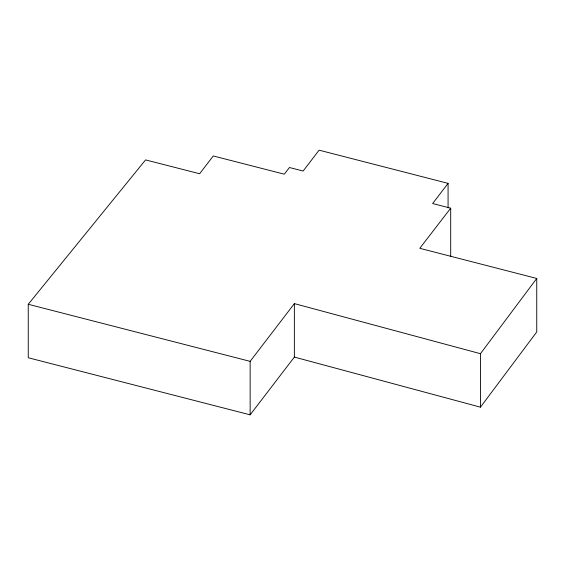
<?xml version="1.0" encoding="UTF-8"?>
<svg xmlns="http://www.w3.org/2000/svg" width="565" height="565" viewBox="0 0 565 565"><rect width="100%" height="100%" fill="white"/><g stroke="black" fill="none" stroke-linecap="round" stroke-linejoin="round"><path stroke-width="0.85" d="M480.448 353.697L536.75 278.453L419.781 248.31L450.693 208.188L432.635 203.548L448.073 183.364L319.105 150.17L303.13 171.026L289.428 167.523L284.294 174.19L213.288 155.961L199.629 173.738L145.565 159.909L28.25 304.281L28.25 357.751L250.14 414.83L294.365 357.08L294.365 303.61L480.448 353.697L480.448 407.167L294.365 357.08M480.448 407.167L536.75 331.93L536.75 278.453M250.14 414.83L250.14 361.36L294.365 303.61M28.25 304.281L250.14 361.36M450.693 208.188L450.693 256.397M448.073 183.364L448.073 207.913"/></g></svg>
